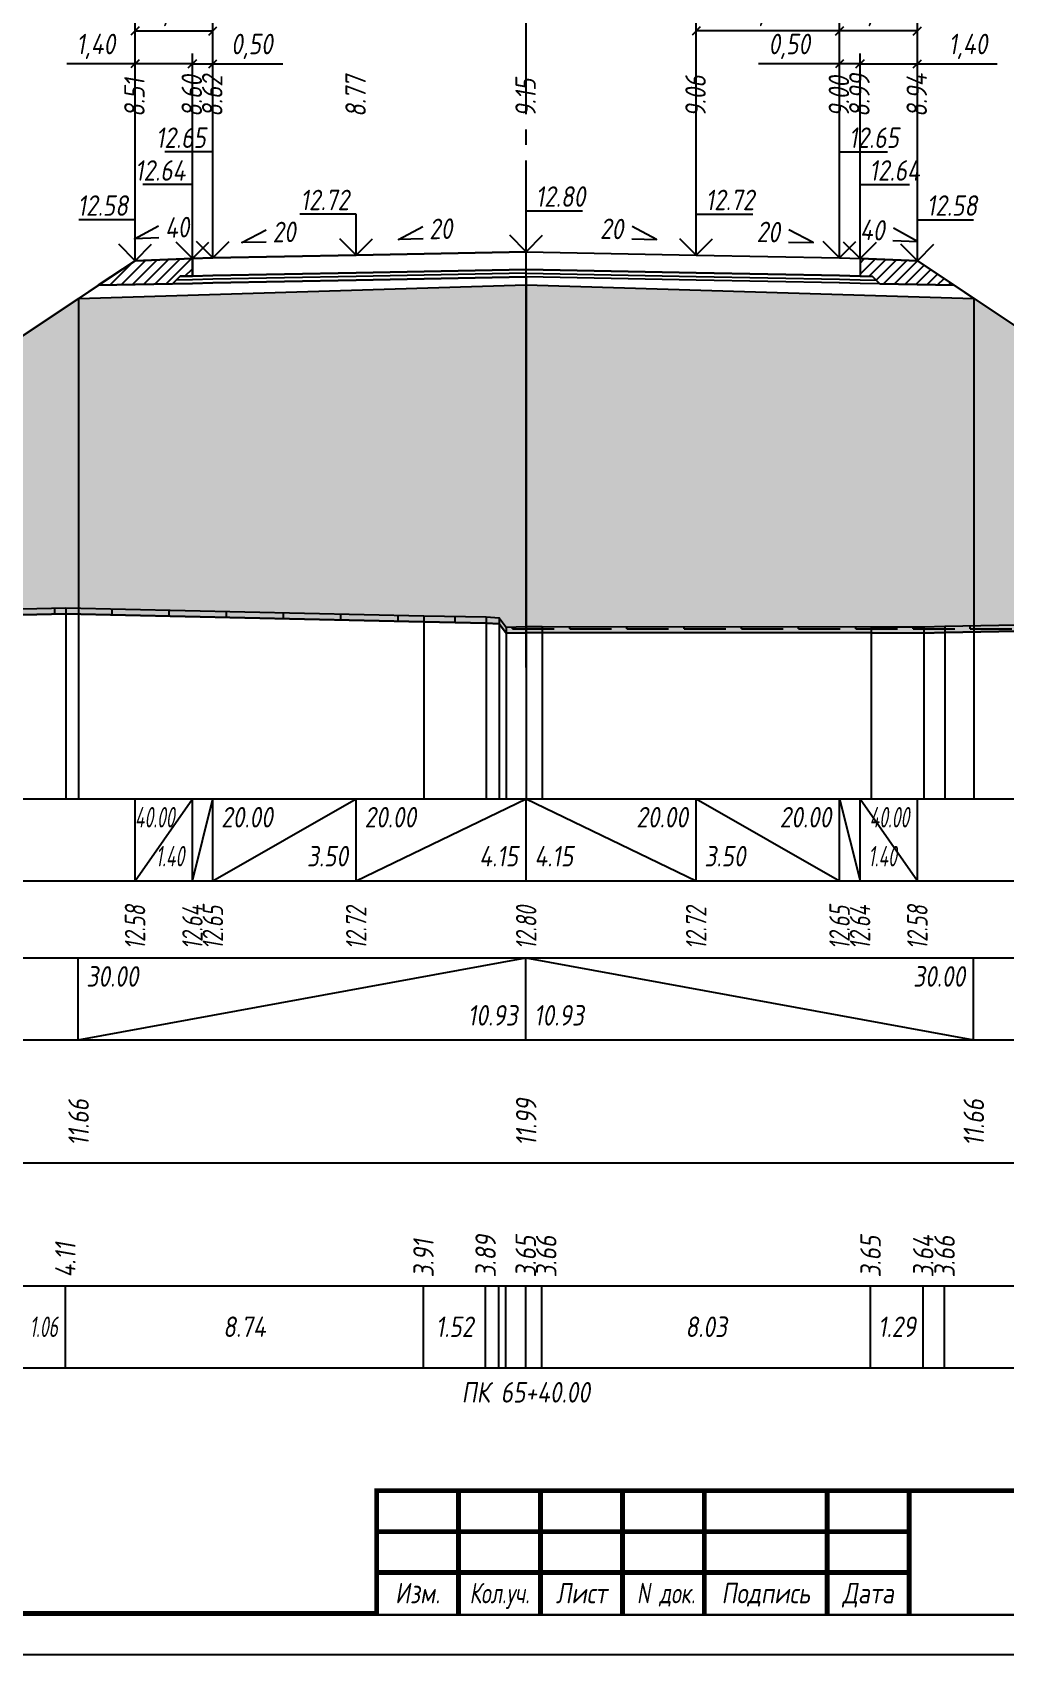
# Model space of a CAD drawing. Extents: x -717 to 1451, y -133302 to 233.
# Drawn here: x 157.9 to 276.6, y -102909.4 to -102711.5 of the extents above; entities that cross this region are included whole.
import ezdxf
from ezdxf.enums import TextEntityAlignment as Align

# ---------------------------------------------------------------- set-up
doc = ezdxf.new("R2010")
doc.units = 0
doc.linetypes.add('осевая2', pattern=[1.125, 0.75, -0.125, 0.125, -0.125])
for name, color, linetype in [('Зарамочное оформление', 7, 'Continuous'), ('Код_510', 7, 'Continuous'), ('Код_514', 1, 'Continuous'), ('Код_516', 1, 'Continuous'), ('Контур_0', 7, 'Continuous'), ('Контур_2521', 7, 'Continuous'), ('Контур_2564', 7, 'Continuous'), ('Контур_2660', 7, 'Continuous'), ('Контур_2665', 7, 'Continuous'), ('Контур_400', 7, 'Continuous'), ('Контур_508', 7, 'Continuous'), ('Контур_512', 7, 'Continuous'), ('Контур_513', 7, 'Continuous'), ('Контур_818', 7, 'Continuous'), ('Красный поперечник', 1, 'Continuous'), ('Объём_2501', 7, 'Continuous'), ('Объём_2564', 7, 'Continuous'), ('Объём_2660', 7, 'Continuous'), ('Объём_2661', 7, 'Continuous'), ('Объём_2665', 7, 'Continuous'), ('Объём_2666', 7, 'Continuous'), ('Ось', 1, 'осевая2'), ('Откосы', 7, 'Continuous'), ('Отметки покрытия', 7, 'Continuous'), ('Подписи поперечников', 7, 'Continuous'), ('Рабочие отметки', 7, 'Continuous'), ('Таблица', 7, 'Continuous'), ('Уклоны проезжей части', 7, 'Continuous'), ('Черный поперечник', 3, 'Continuous')]:
    doc.layers.add(name, color=color, linetype=linetype)
for name, color, linetype, true_color in [('Контур_2540', 2, 'Continuous', 0xffff00), ('Контур_2560', 2, 'Continuous', 0xffff00), ('Контур_2561', 7, 'Continuous', 0xff8040), ('Контур_2562', 3, 'Continuous', 0x00ff00), ('Контур_2563', 7, 'Continuous', 0xff8000), ('Контур_2570', 7, 'Continuous', 0x80ff00), ('Контур_2736', 4, 'Continuous', 0x00ffff), ('Контур_402', 7, 'Continuous', 0xff6464), ('Контур_703', 4, 'Continuous', 0x00ffff), ('Объём_2500', 7, 'Continuous', 0xc0c0c0), ('Объём_2520', 7, 'Continuous', 0x80ffff), ('Объём_2540', 2, 'Continuous', 0xffff00), ('Объём_2560', 2, 'Continuous', 0xffff00), ('Объём_2561', 7, 'Continuous', 0xff8040), ('Объём_2562', 3, 'Continuous', 0x00ff00), ('Объём_2563', 7, 'Continuous', 0xff8000), ('Объём_2570', 7, 'Continuous', 0x80ff00), ('Объём_2580', 3, 'Continuous', 0x00ff00), ('Объём_2600', 7, 'Continuous', 0x808000)]:
    doc.layers.add(name, color=color, linetype=linetype, true_color=true_color)
doc.styles.get("Standard").update_dxf_attribs({"font": 'txt', "height": 2.5})
doc.styles.add('М', font='romand.shx', dxfattribs={"width": 0.8, "oblique": 10, "height": 2.5})
doc.dimstyles.new('ISO-25', dxfattribs={"dimtxt": 2.5, "dimasz": 2.5, "dimexe": 1.25, "dimexo": 0.625, "dimtad": 1, "dimtxsty": 'Standard', "dimcen": 2.5, "dimadec": 0, "dimazin": 0, "dimtfac": 1, "dimtmove": 0, "dimatfit": 3, "dimfxl": 1, "dimarcsym": 0})
pattern_1 = [(0, (0, 0), (0, 6.985), [5.08, -1.905]), (90, (0, 0), (-6.985, 4e-16), [5.08, -1.905])]

# ---------------------------------------------------------------- blocks, each defined once
blk = doc.blocks.new('_Oblique')
at = {"color": 0, "linetype": 'ByBlock', "lineweight": -2}
blk.add_line((-0.5, -0.5), (0.5, 0.5), dxfattribs=at)
blk = doc.blocks.new('*D2074')
at = {"color": 0, "lineweight": -2, "transparency": 16777216}
for p, q in [((258.96, -102738.5), (258.96, -102714.06)), ((258.96, -102715.31), (265.96, -102715.31)), ((265.96, -102738.78), (265.96, -102714.06)), ((265.96, -102715.31), (275.68, -102715.31))]:
    blk.add_line(p, q, dxfattribs=at)
at = {"layer": 'Defpoints', "color": 0, "transparency": 16777216}
for p in [(265.96, -102715.31), (258.96, -102739.12), (265.96, -102739.4)]:
    blk.add_point(p, dxfattribs=at)
at = {"color": 0, "lineweight": -2, "transparency": 16777216, "rotation": 180}
blk.add_blockref('_Oblique', (258.96, -102715.31), dxfattribs=at)
at = {"color": 0, "lineweight": -2, "transparency": 16777216}
blk.add_blockref('_Oblique', (265.96, -102715.31), dxfattribs=at)
at = {"color": 0, "transparency": 16777216, "insert": (272.14, -102713.19), "char_height": 2.5, "width": 8.75, "attachment_point": 5, "style": 'М'}
blk.add_mtext('1,40', dxfattribs=at)
blk = doc.blocks.new('*D2075')
at = {"color": 0, "lineweight": -2, "transparency": 16777216}
for p, q in [((170.46, -102715.31), (162.13, -102715.31)), ((170.46, -102738.78), (170.46, -102714.06)), ((177.46, -102715.31), (170.46, -102715.31)), ((177.46, -102738.5), (177.46, -102714.06))]:
    blk.add_line(p, q, dxfattribs=at)
at = {"layer": 'Defpoints', "color": 0, "transparency": 16777216}
for p in [(177.46, -102715.31), (170.46, -102739.4), (177.46, -102739.12)]:
    blk.add_point(p, dxfattribs=at)
at = {"color": 0, "lineweight": -2, "transparency": 16777216, "rotation": 180}
blk.add_blockref('_Oblique', (170.46, -102715.31), dxfattribs=at)
at = {"color": 0, "lineweight": -2, "transparency": 16777216}
blk.add_blockref('_Oblique', (177.46, -102715.31), dxfattribs=at)
at = {"color": 0, "transparency": 16777216, "insert": (165.67, -102713.19), "char_height": 2.5, "width": 8.75, "attachment_point": 5, "style": 'М'}
blk.add_mtext('1,40', dxfattribs=at)
blk = doc.blocks.new('*D2076')
at = {"color": 0, "lineweight": -2, "transparency": 16777216}
for p, q in [((256.46, -102715.31), (246.57, -102715.31)), ((256.46, -102738.45), (256.46, -102714.06)), ((258.96, -102715.31), (256.46, -102715.31)), ((258.96, -102738.5), (258.96, -102714.06))]:
    blk.add_line(p, q, dxfattribs=at)
at = {"layer": 'Defpoints', "color": 0, "transparency": 16777216}
for p in [(258.96, -102715.31), (256.46, -102739.07), (258.96, -102739.12)]:
    blk.add_point(p, dxfattribs=at)
at = {"color": 0, "lineweight": -2, "transparency": 16777216, "rotation": 180}
blk.add_blockref('_Oblique', (256.46, -102715.31), dxfattribs=at)
at = {"color": 0, "lineweight": -2, "transparency": 16777216}
blk.add_blockref('_Oblique', (258.96, -102715.31), dxfattribs=at)
at = {"color": 0, "transparency": 16777216, "insert": (250.33, -102713.19), "char_height": 2.5, "width": 9.1667, "attachment_point": 5, "style": 'М'}
blk.add_mtext('0,50', dxfattribs=at)
blk = doc.blocks.new('*D2077')
at = {"color": 0, "lineweight": -2, "transparency": 16777216}
for p, q in [((177.46, -102738.5), (177.46, -102714.06)), ((177.46, -102715.31), (179.96, -102715.31)), ((179.96, -102738.45), (179.96, -102714.06)), ((179.96, -102715.31), (188.48, -102715.31))]:
    blk.add_line(p, q, dxfattribs=at)
at = {"layer": 'Defpoints', "color": 0, "transparency": 16777216}
for p in [(179.96, -102715.31), (177.46, -102739.12), (179.96, -102739.07)]:
    blk.add_point(p, dxfattribs=at)
at = {"color": 0, "lineweight": -2, "transparency": 16777216, "rotation": 180}
blk.add_blockref('_Oblique', (177.46, -102715.31), dxfattribs=at)
at = {"color": 0, "lineweight": -2, "transparency": 16777216}
blk.add_blockref('_Oblique', (179.96, -102715.31), dxfattribs=at)
at = {"color": 0, "transparency": 16777216, "insert": (184.72, -102713.19), "char_height": 2.5, "width": 9.1667, "attachment_point": 5, "style": 'М'}
blk.add_mtext('0,50', dxfattribs=at)
blk = doc.blocks.new('*D2078')
at = {"color": 0, "lineweight": -2, "transparency": 16777216}
for p, q in [((238.96, -102738.1), (238.96, -102710.06)), ((256.46, -102711.31), (238.96, -102711.31)), ((256.46, -102738.45), (256.46, -102710.06))]:
    blk.add_line(p, q, dxfattribs=at)
at = {"layer": 'Defpoints', "color": 0, "transparency": 16777216}
for p in [(238.96, -102711.31), (238.96, -102738.72), (256.46, -102739.07)]:
    blk.add_point(p, dxfattribs=at)
at = {"color": 0, "lineweight": -2, "transparency": 16777216, "rotation": 180}
blk.add_blockref('_Oblique', (238.96, -102711.31), dxfattribs=at)
at = {"color": 0, "lineweight": -2, "transparency": 16777216}
blk.add_blockref('_Oblique', (256.46, -102711.31), dxfattribs=at)
at = {"color": 0, "transparency": 16777216, "insert": (247.71, -102709.19), "char_height": 2.5, "width": 9.5833, "attachment_point": 5, "style": 'М'}
blk.add_mtext('3,50', dxfattribs=at)
blk = doc.blocks.new('*D2079')
at = {"color": 0, "lineweight": -2, "transparency": 16777216}
for p, q in [((256.46, -102738.45), (256.46, -102710.06)), ((265.96, -102711.31), (256.46, -102711.31)), ((265.96, -102738.78), (265.96, -102710.06))]:
    blk.add_line(p, q, dxfattribs=at)
at = {"layer": 'Defpoints', "color": 0, "transparency": 16777216}
for p in [(256.46, -102711.31), (256.46, -102739.07), (265.96, -102739.4)]:
    blk.add_point(p, dxfattribs=at)
at = {"color": 0, "lineweight": -2, "transparency": 16777216, "rotation": 180}
blk.add_blockref('_Oblique', (256.46, -102711.31), dxfattribs=at)
at = {"color": 0, "lineweight": -2, "transparency": 16777216}
blk.add_blockref('_Oblique', (265.96, -102711.31), dxfattribs=at)
at = {"color": 0, "transparency": 16777216, "insert": (261.21, -102709.19), "char_height": 2.5, "width": 8.75, "attachment_point": 5, "style": 'М'}
blk.add_mtext('1,90', dxfattribs=at)
blk = doc.blocks.new('*D2080')
at = {"color": 0, "lineweight": -2, "transparency": 16777216}
for p, q in [((170.46, -102738.78), (170.46, -102710.06)), ((170.46, -102711.31), (179.96, -102711.31)), ((179.96, -102738.45), (179.96, -102710.06))]:
    blk.add_line(p, q, dxfattribs=at)
at = {"layer": 'Defpoints', "color": 0, "transparency": 16777216}
for p in [(179.96, -102711.31), (170.46, -102739.4), (179.96, -102739.07)]:
    blk.add_point(p, dxfattribs=at)
at = {"color": 0, "lineweight": -2, "transparency": 16777216, "rotation": 180}
blk.add_blockref('_Oblique', (170.46, -102711.31), dxfattribs=at)
at = {"color": 0, "lineweight": -2, "transparency": 16777216}
blk.add_blockref('_Oblique', (179.96, -102711.31), dxfattribs=at)
at = {"color": 0, "transparency": 16777216, "insert": (175.21, -102709.19), "char_height": 2.5, "width": 8.75, "attachment_point": 5, "style": 'М'}
blk.add_mtext('1,90', dxfattribs=at)
blk = doc.blocks.new('*D2081')
at = {"color": 0, "lineweight": -2, "transparency": 16777216}
for p, q in [((170.46, -102738.78), (170.46, -102702.06)), ((265.96, -102738.78), (265.96, -102702.06)), ((170.46, -102703.31), (265.96, -102703.31))]:
    blk.add_line(p, q, dxfattribs=at)
at = {"layer": 'Defpoints', "color": 0, "transparency": 16777216}
for p in [(265.96, -102703.31), (170.46, -102739.4), (265.96, -102739.4)]:
    blk.add_point(p, dxfattribs=at)
at = {"color": 0, "lineweight": -2, "transparency": 16777216, "rotation": 180}
blk.add_blockref('_Oblique', (170.46, -102703.31), dxfattribs=at)
at = {"color": 0, "lineweight": -2, "transparency": 16777216}
blk.add_blockref('_Oblique', (265.96, -102703.31), dxfattribs=at)
at = {"color": 0, "transparency": 16777216, "insert": (218.21, -102701.19), "char_height": 2.5, "width": 10.4167, "attachment_point": 5, "style": 'М'}
blk.add_mtext('19,10', dxfattribs=at)
blk = doc.blocks.new('Штамп')
at = {"linetype": 'Continuous'}
blk.add_wipeout([(199.95, -411.25), (384.95, -411.25), (384.95, -426.25), (199.95, -426.25)], dxfattribs=at).dxf.layer = 'Зарамочное оформление'
at = {"layer": 'Зарамочное оформление', "linetype": 'Continuous', "lineweight": -3, "const_width": 0.6, "flags": 128}
for points in [[(199.95, -426.25), (199.95, -411.25), (384.95, -411.25)], [(209.95, -411.25), (209.95, -426.25)], [(219.95, -411.25), (219.95, -426.25)], [(229.95, -411.25), (229.95, -426.25)], [(239.95, -411.25), (239.95, -426.25)], [(254.95, -411.25), (254.95, -426.25)], [(264.95, -411.25), (264.95, -426.25)], [(374.95, -411.25), (374.95, -426.25)], [(199.95, -416.25), (264.95, -416.25)], [(374.95, -418.25), (384.95, -418.25)], [(199.95, -421.25), (264.95, -421.25)]]:
    blk.add_lwpolyline(points, dxfattribs=at)
at = {"linetype": 'Continuous', "insert": (319.95, -419.17), "char_height": 5, "width": 110, "attachment_point": 5, "style": 'М'}
blk.add_mtext('{\\Q10;\\W0.8;43/23-Р-ЗП2-1}', dxfattribs=at)
at = {"layer": 'Зарамочное оформление', "linetype": 'Continuous', "style": 'М', "oblique": 10}
for s, width, p in [('Лист', 0.8, (379.95, -414.66)), ('Изм.', 0.8, (204.95, -423.75)), ('Кол.уч.', 0.7, (214.95, -423.75)), ('Лист', 0.8, (224.95, -423.75)), ('N док.', 0.7, (235.28, -423.75)), ('Подпись', 0.8, (247.45, -423.75)), ('Дата', 0.8, (259.95, -423.75))]:
    blk.add_text(s, height=2.5, dxfattribs=dict(at, width=width)).set_placement(p, align=Align.MIDDLE_CENTER)
blk = doc.blocks.new('шифр')
blk.add_blockref('Штамп', (0, -102538))

msp = doc.modelspace()

# ---------------------------------------------------------------- hatches: boundary and pattern name
at = {"transparency": 33554681}
h = msp.add_hatch(dxfattribs=at)
h.set_pattern_fill('ANGLE', color=256)
h.set_pattern_definition(pattern_1)
h.paths.add_polyline_path([(218.21, -102784.744), (215.755, -102784.787), (214.901, -102783.654), (213.308, -102783.551), (205.724, -102783.426), (162.005, -102782.439), (156.714, -102782.553), (152.785, -102782.425), (150.707, -102782.894), (144.564, -102783.3), (105, -102783.729), (105, -102782.979), (144.564, -102782.55), (150.707, -102782.144), (152.785, -102781.675), (156.714, -102781.803), (162.005, -102781.689), (205.724, -102782.676), (213.308, -102782.801), (214.901, -102782.904), (215.755, -102784.037), (218.21, -102783.994)])
h = msp.add_hatch(dxfattribs=at)
h.set_pattern_fill('ANGLE', color=256)
h.set_pattern_definition(pattern_1)
h.paths.add_polyline_path([(218.21, -102784.744), (215.755, -102784.787), (214.901, -102783.654), (213.308, -102783.551), (205.724, -102783.426), (162.005, -102782.439), (156.714, -102782.553), (152.785, -102782.425), (150.707, -102782.894), (144.564, -102783.3), (105, -102783.729), (105, -102782.979), (144.564, -102782.55), (150.707, -102782.144), (152.785, -102781.675), (156.714, -102781.803), (162.005, -102781.689), (205.724, -102782.676), (213.308, -102782.801), (214.901, -102782.904), (215.755, -102784.037), (218.21, -102783.994)])
h = msp.add_hatch(dxfattribs=at)
h.set_pattern_fill('ANGLE', color=256)
h.set_pattern_definition(pattern_1)
h.paths.add_polyline_path([(332.437, -102784.407), (323.942, -102783.951), (289.048, -102784.33), (269.33, -102784.697), (266.732, -102784.771), (260.299, -102784.752), (220.164, -102784.71), (218.21, -102784.744), (218.21, -102783.994), (220.164, -102783.96), (260.299, -102784.002), (266.732, -102784.021), (269.33, -102783.947), (289.048, -102783.58), (323.942, -102783.201), (332.437, -102783.657)])
h = msp.add_hatch(dxfattribs=at)
h.set_pattern_fill('ANGLE', color=256)
h.set_pattern_definition(pattern_1)
h.paths.add_polyline_path([(332.437, -102784.407), (323.942, -102783.951), (289.048, -102784.33), (269.33, -102784.697), (266.732, -102784.771), (260.299, -102784.752), (220.164, -102784.71), (218.21, -102784.744), (218.21, -102783.994), (220.164, -102783.96), (260.299, -102784.002), (266.732, -102784.021), (269.33, -102783.947), (289.048, -102783.58), (323.942, -102783.201), (332.437, -102783.657)])
at = {"layer": 'Объём_2563'}
h = msp.add_hatch(dxfattribs=at)
h.set_pattern_fill('ANSI31', color=256, scale=0.3)
h.paths.add_polyline_path([(175.96, -102741.239), (177.46, -102741.209), (177.46, -102739.059), (170.46, -102739.339), (165.96, -102742.339), (175.041, -102742.157)])
h = msp.add_hatch(dxfattribs=at)
h.set_pattern_fill('ANSI31', color=256, scale=0.3)
h.paths.add_polyline_path([(260.46, -102741.239), (261.378, -102742.157), (270.46, -102742.339), (265.96, -102739.339), (258.96, -102739.059), (258.96, -102741.209)])
at = {"layer": 'Объём_2600'}
h = msp.add_hatch(dxfattribs=at)
h.set_pattern_fill('HONEY', color=5, scale=0.3)
h.paths.add_polyline_path([(105, -102782.979), (163.568, -102743.933), (218.21, -102742.294), (218.21, -102784.744), (215.755, -102784.787), (214.901, -102783.654), (213.308, -102783.551), (205.724, -102783.426), (162.005, -102782.439), (156.714, -102782.553), (152.785, -102782.425), (150.707, -102782.894), (144.564, -102783.3), (105, -102783.729)])
h = msp.add_hatch(dxfattribs=at)
h.set_pattern_fill('HONEY', color=5, scale=0.3)
h.paths.add_polyline_path([(332.437, -102784.407), (323.942, -102783.951), (289.048, -102784.33), (269.33, -102784.697), (266.732, -102784.771), (260.299, -102784.752), (220.164, -102784.71), (218.21, -102784.744), (218.21, -102742.294), (272.851, -102743.933), (332.437, -102783.657)])

# ---------------------------------------------------------------- linework, layer by layer
at = {"flags": 128}
msp.add_lwpolyline([(-30.054, -102909.421), (389.946, -102909.421), (389.946, -102612.421), (-30.054, -102612.421)], close=True, dxfattribs=at)
at = {"const_width": 0.6, "flags": 128}
msp.add_lwpolyline([(-10.054, -102904.421), (384.946, -102904.421), (384.946, -102617.421), (-10.054, -102617.421)], close=True, dxfattribs=at)
at = {"layer": 'Код_510'}
for p, q in [((161.951, -102874.421), (161.951, -102864.421)), ((205.67, -102874.421), (205.67, -102864.421)), ((213.254, -102874.421), (213.254, -102864.421)), ((214.847, -102874.421), (214.847, -102864.421)), ((215.701, -102874.421), (215.701, -102864.421)), ((218.155, -102874.421), (218.155, -102864.421)), ((220.11, -102874.421), (220.11, -102864.421)), ((260.244, -102874.421), (260.244, -102864.421)), ((266.678, -102874.421), (266.678, -102864.421)), ((269.276, -102874.421), (269.276, -102864.421))]:
    msp.add_line(p, q, dxfattribs=at)
at = {"layer": 'Код_514'}
for p, q in [((170.46, -102815), (170.46, -102805)), ((170.46, -102815), (177.46, -102805)), ((177.46, -102815), (177.46, -102805)), ((177.46, -102815), (179.96, -102805)), ((179.96, -102815), (179.96, -102805)), ((179.96, -102815), (197.46, -102805)), ((197.46, -102815), (197.46, -102805)), ((197.46, -102815), (218.21, -102805)), ((218.21, -102815), (218.21, -102805)), ((218.21, -102805), (238.96, -102815)), ((238.96, -102815), (238.96, -102805)), ((238.96, -102805), (256.46, -102815)), ((256.46, -102815), (256.46, -102805)), ((256.46, -102805), (258.96, -102815)), ((258.96, -102815), (258.96, -102805)), ((258.96, -102805), (265.96, -102815)), ((265.96, -102815), (265.96, -102805))]:
    msp.add_line(p, q, dxfattribs=at)
at = {"layer": 'Код_516'}
for p, q in [((163.514, -102834.421), (163.514, -102824.421)), ((163.514, -102834.421), (218.155, -102824.421)), ((218.155, -102834.421), (218.155, -102824.421)), ((218.155, -102824.421), (272.797, -102834.421)), ((272.797, -102834.421), (272.797, -102824.421))]:
    msp.add_line(p, q, dxfattribs=at)
at = {"layer": 'Контур_0', "flags": 128}
for points in [[(170.46, -102739.339), (105, -102782.979), (105, -102782.979), (105, -102782.979), (105, -102782.979), (105, -102782.979), (105, -102782.979), (105, -102782.979), (105, -102782.979), (105, -102782.979), (105, -102782.979), (105, -102782.979), (105, -102782.979), (105, -102782.979), (105, -102782.979), (105, -102782.979)], [(170.46, -102739.339), (105, -102782.979)], [(170.46, -102739.339), (170.46, -102739.339)], [(218.21, -102738.244), (197.46, -102738.659), (179.96, -102739.009), (179.96, -102739.009), (179.96, -102739.009), (179.96, -102739.009), (179.96, -102739.009), (177.46, -102739.059), (177.46, -102741.209), (179.96, -102741.159), (179.96, -102741.159), (179.96, -102741.159), (179.96, -102741.159), (179.96, -102741.159), (179.96, -102741.159), (197.46, -102740.809), (218.21, -102740.394), (218.21, -102738.244)], [(218.21, -102738.244), (238.96, -102738.659), (256.46, -102739.009), (256.46, -102739.009), (256.46, -102739.009), (256.46, -102739.009), (256.46, -102739.009), (256.46, -102739.009), (258.96, -102739.059), (258.96, -102741.209), (256.46, -102741.159), (256.46, -102741.159), (256.46, -102741.159), (256.46, -102741.159), (256.46, -102741.159), (256.46, -102741.159), (238.96, -102740.809), (218.21, -102740.394), (218.21, -102738.244)], [(265.96, -102739.339), (265.96, -102739.339)], [(265.96, -102739.339), (332.437, -102783.657), (332.437, -102783.657), (332.437, -102783.657), (332.437, -102783.657), (332.437, -102783.657), (332.437, -102783.657), (332.437, -102783.657), (332.437, -102783.657), (332.437, -102783.657), (332.437, -102783.657), (332.437, -102783.657), (332.437, -102783.657), (332.437, -102783.657), (332.437, -102783.657), (332.437, -102783.657)], [(265.96, -102739.339), (332.437, -102783.657)], [(165.96, -102742.339), (175.041, -102742.157), (175.96, -102741.239), (177.46, -102741.209)], [(218.21, -102740.394), (197.46, -102740.809), (179.96, -102741.159), (179.96, -102741.159), (179.96, -102741.159), (179.96, -102741.159), (179.96, -102741.159), (179.96, -102741.159), (177.46, -102741.209), (175.96, -102741.239), (175.041, -102742.157), (177.46, -102742.109), (179.96, -102742.059), (179.96, -102742.059), (179.96, -102742.059), (179.96, -102742.059), (179.96, -102742.059), (179.96, -102742.059), (197.46, -102741.709), (218.21, -102741.294), (218.21, -102740.394)], [(218.21, -102740.394), (238.96, -102740.809), (256.46, -102741.159), (256.46, -102741.159), (256.46, -102741.159), (256.46, -102741.159), (256.46, -102741.159), (256.46, -102741.159), (258.96, -102741.209), (260.46, -102741.239), (261.378, -102742.157), (258.96, -102742.109), (256.46, -102742.059), (256.46, -102742.059), (256.46, -102742.059), (256.46, -102742.059), (256.46, -102742.059), (256.46, -102742.059), (238.96, -102741.709), (218.21, -102741.294), (218.21, -102740.394)], [(258.96, -102741.209), (260.46, -102741.239), (261.378, -102742.157), (270.46, -102742.339)]]:
    msp.add_lwpolyline(points, dxfattribs=at)
at = {"layer": 'Контур_2521', "color": 250, "flags": 128}
for points in [[(218.21, -102740.844), (197.46, -102741.259), (179.96, -102741.609), (179.96, -102741.609), (179.96, -102741.609), (179.96, -102741.609), (179.96, -102741.609), (179.96, -102741.609), (177.46, -102741.659), (175.501, -102741.698)], [(218.21, -102740.844), (238.96, -102741.259), (256.46, -102741.609), (256.46, -102741.609), (256.46, -102741.609), (256.46, -102741.609), (256.46, -102741.609), (256.46, -102741.609), (258.96, -102741.659), (260.919, -102741.698)]]:
    msp.add_lwpolyline(points, dxfattribs=at)
at = {"layer": 'Контур_2540', "flags": 128}
for points in [[(197.46, -102741.709), (179.96, -102742.059), (177.46, -102742.109), (175.041, -102742.157), (165.96, -102742.339), (163.568, -102743.933), (218.21, -102742.294), (218.21, -102741.294), (197.46, -102741.709)], [(218.21, -102742.294), (272.851, -102743.933), (270.46, -102742.339), (261.378, -102742.157), (258.96, -102742.109), (256.46, -102742.059), (238.96, -102741.709), (218.21, -102741.294), (218.21, -102742.294)]]:
    msp.add_lwpolyline(points, dxfattribs=at)
at = {"layer": 'Контур_2560', "flags": 128}
for points in [[(170.46, -102739.339), (170.46, -102739.339), (170.46, -102739.339), (177.46, -102739.059)], [(258.96, -102739.059), (265.96, -102739.339), (265.96, -102739.339), (265.96, -102739.339)]]:
    msp.add_lwpolyline(points, dxfattribs=at)
at = {"layer": 'Контур_2561', "flags": 128}
for points in [[(177.46, -102739.059), (177.46, -102739.059), (170.46, -102739.339), (170.46, -102739.339), (177.46, -102739.059)], [(258.96, -102739.059), (258.96, -102739.059), (265.96, -102739.339), (265.96, -102739.339), (258.96, -102739.059)]]:
    msp.add_lwpolyline(points, dxfattribs=at)
at = {"layer": 'Контур_2562', "flags": 128}
for points in [[(170.46, -102739.339), (170.46, -102739.339), (170.46, -102739.339), (170.46, -102739.339), (170.46, -102739.339)], [(265.96, -102739.339), (265.96, -102739.339), (265.96, -102739.339), (265.96, -102739.339), (265.96, -102739.339)]]:
    msp.add_lwpolyline(points, dxfattribs=at)
at = {"layer": 'Контур_2563', "flags": 128}
for points in [[(175.96, -102741.239), (177.46, -102741.209), (177.46, -102739.059), (170.46, -102739.339), (165.96, -102742.339), (175.041, -102742.157), (175.96, -102741.239)], [(260.46, -102741.239), (261.378, -102742.157), (270.46, -102742.339), (265.96, -102739.339), (258.96, -102739.059), (258.96, -102741.209), (260.46, -102741.239)]]:
    msp.add_lwpolyline(points, dxfattribs=at)
at = {"layer": 'Контур_2564', "flags": 128}
for points in [[(170.46, -102739.339), (177.46, -102739.059)], [(258.96, -102739.059), (265.96, -102739.339)]]:
    msp.add_lwpolyline(points, dxfattribs=at)
at = {"layer": 'Контур_2570', "flags": 128}
msp.add_lwpolyline([(80, -102783.999), (144.564, -102783.3), (150.707, -102782.894), (152.785, -102782.425), (156.714, -102782.553), (162.005, -102782.439), (205.724, -102783.426), (213.308, -102783.551), (214.901, -102783.654), (215.755, -102784.787), (218.21, -102784.744), (220.164, -102784.71), (260.299, -102784.752), (266.732, -102784.771), (269.33, -102784.697), (289.048, -102784.33), (323.942, -102783.951), (357.437, -102785.75)], dxfattribs=at)
at = {"layer": 'Контур_2660', "flags": 128}
for points in [[(163.568, -102743.933), (218.21, -102742.294)], [(218.21, -102742.294), (272.851, -102743.933)]]:
    msp.add_lwpolyline(points, dxfattribs=at)
at = {"layer": 'Контур_2665', "flags": 128}
for points in [[(170.46, -102739.339), (170.46, -102739.339)], [(265.96, -102739.339), (265.96, -102739.339)]]:
    msp.add_lwpolyline(points, dxfattribs=at)
at = {"layer": 'Контур_2736', "flags": 128}
for points in [[(170.46, -102739.339), (105, -102782.979)], [(265.96, -102739.339), (332.437, -102783.657)]]:
    msp.add_lwpolyline(points, dxfattribs=at)
at = {"layer": 'Контур_400', "flags": 128}
for points in [[(177.46, -102739.059), (179.96, -102739.009), (179.96, -102739.009), (179.96, -102739.009), (179.96, -102739.009), (179.96, -102739.009), (179.96, -102739.009), (197.46, -102738.659), (218.21, -102738.244)], [(218.21, -102738.244), (238.96, -102738.659), (256.46, -102739.009), (256.46, -102739.009), (256.46, -102739.009), (256.46, -102739.009), (256.46, -102739.009), (256.46, -102739.009), (258.96, -102739.059)]]:
    msp.add_lwpolyline(points, dxfattribs=at)
at = {"layer": 'Контур_402', "flags": 128}
msp.add_lwpolyline([(163.568, -102743.933), (218.21, -102742.294), (272.851, -102743.933)], dxfattribs=at)
at = {"layer": 'Контур_508', "flags": 128}
msp.add_lwpolyline([(105, -102782.979), (163.568, -102743.933), (218.21, -102742.294), (272.851, -102743.933), (332.437, -102783.657)], dxfattribs=at)
at = {"layer": 'Контур_512', "flags": 128}
msp.add_lwpolyline([(105, -102782.979), (163.568, -102743.933), (218.21, -102742.294), (272.851, -102743.933), (332.437, -102783.657)], dxfattribs=at)
at = {"layer": 'Контур_513', "flags": 128}
msp.add_lwpolyline([(105, -102782.979), (163.568, -102743.933), (218.21, -102742.294), (272.851, -102743.933), (332.437, -102783.657)], dxfattribs=at)
at = {"layer": 'Контур_703', "flags": 128}
for points in [[(170.46, -102739.339), (105, -102782.979)], [(265.96, -102739.339), (332.437, -102783.657)]]:
    msp.add_lwpolyline(points, dxfattribs=at)
at = {"layer": 'Контур_818', "flags": 128}
msp.add_lwpolyline([(105, -102783.729), (144.564, -102783.3), (150.707, -102782.894), (152.785, -102782.425), (156.714, -102782.553), (162.005, -102782.439), (205.724, -102783.426), (213.308, -102783.551), (214.901, -102783.654), (215.755, -102784.787), (218.21, -102784.744), (220.164, -102784.71), (260.299, -102784.752), (266.732, -102784.771), (269.33, -102784.697), (289.048, -102784.33), (323.942, -102783.951), (332.437, -102784.407)], dxfattribs=at)
at = {"layer": 'Красный поперечник'}
for p, q in [((105, -102782.979), (170.46, -102739.339)), ((170.46, -102739.339), (177.46, -102739.059)), ((177.46, -102739.059), (179.96, -102739.009)), ((179.96, -102739.009), (197.46, -102738.659)), ((197.46, -102738.659), (218.21, -102738.244)), ((218.21, -102738.244), (238.96, -102738.659)), ((238.96, -102738.659), (256.46, -102739.009)), ((256.46, -102739.009), (258.96, -102739.059)), ((258.96, -102739.059), (265.96, -102739.339)), ((265.96, -102739.339), (332.437, -102783.657)), ((218.21, -102742.294), (218.21, -102805)), ((163.568, -102743.933), (163.568, -102805)), ((272.851, -102743.933), (272.851, -102805))]:
    msp.add_line(p, q, dxfattribs=at)
at = {"layer": 'Объём_2500', "flags": 128}
for points in [[(218.21, -102738.244), (197.46, -102738.659), (179.96, -102739.009), (179.96, -102739.009), (179.96, -102739.009), (179.96, -102739.009), (179.96, -102739.009), (177.46, -102739.059), (177.46, -102741.209), (179.96, -102741.159), (179.96, -102741.159), (179.96, -102741.159), (179.96, -102741.159), (179.96, -102741.159), (179.96, -102741.159), (197.46, -102740.809), (218.21, -102740.394), (218.21, -102738.244)], [(218.21, -102738.244), (238.96, -102738.659), (256.46, -102739.009), (256.46, -102739.009), (256.46, -102739.009), (256.46, -102739.009), (256.46, -102739.009), (256.46, -102739.009), (258.96, -102739.059), (258.96, -102741.209), (256.46, -102741.159), (256.46, -102741.159), (256.46, -102741.159), (256.46, -102741.159), (256.46, -102741.159), (256.46, -102741.159), (238.96, -102740.809), (218.21, -102740.394), (218.21, -102738.244)]]:
    msp.add_lwpolyline(points, dxfattribs=at)
at = {"layer": 'Объём_2501', "flags": 128}
for points in [[(177.46, -102739.059), (179.96, -102739.009), (179.96, -102739.009), (179.96, -102739.009), (179.96, -102739.009), (179.96, -102739.009), (179.96, -102739.009), (197.46, -102738.659), (218.21, -102738.244)], [(218.21, -102738.244), (238.96, -102738.659), (256.46, -102739.009), (256.46, -102739.009), (256.46, -102739.009), (256.46, -102739.009), (256.46, -102739.009), (256.46, -102739.009), (258.96, -102739.059)]]:
    msp.add_lwpolyline(points, dxfattribs=at)
at = {"layer": 'Объём_2520', "color": 250, "flags": 128}
for points in [[(218.21, -102740.394), (197.46, -102740.809), (179.96, -102741.159), (179.96, -102741.159), (179.96, -102741.159), (179.96, -102741.159), (179.96, -102741.159), (179.96, -102741.159), (177.46, -102741.209), (175.96, -102741.239), (175.041, -102742.157), (177.46, -102742.109), (179.96, -102742.059), (179.96, -102742.059), (179.96, -102742.059), (179.96, -102742.059), (179.96, -102742.059), (179.96, -102742.059), (197.46, -102741.709), (218.21, -102741.294), (218.21, -102740.394)], [(218.21, -102740.394), (238.96, -102740.809), (256.46, -102741.159), (256.46, -102741.159), (256.46, -102741.159), (256.46, -102741.159), (256.46, -102741.159), (256.46, -102741.159), (258.96, -102741.209), (260.46, -102741.239), (261.378, -102742.157), (258.96, -102742.109), (256.46, -102742.059), (256.46, -102742.059), (256.46, -102742.059), (256.46, -102742.059), (256.46, -102742.059), (256.46, -102742.059), (238.96, -102741.709), (218.21, -102741.294), (218.21, -102740.394)]]:
    msp.add_lwpolyline(points, dxfattribs=at)
at = {"layer": 'Объём_2540', "flags": 128}
for points in [[(197.46, -102741.709), (179.96, -102742.059), (177.46, -102742.109), (175.041, -102742.157), (165.96, -102742.339), (163.568, -102743.933), (218.21, -102742.294), (218.21, -102741.294), (197.46, -102741.709)], [(218.21, -102742.294), (272.851, -102743.933), (270.46, -102742.339), (261.378, -102742.157), (258.96, -102742.109), (256.46, -102742.059), (238.96, -102741.709), (218.21, -102741.294), (218.21, -102742.294)]]:
    msp.add_lwpolyline(points, dxfattribs=at)
at = {"layer": 'Объём_2560', "flags": 128}
for points in [[(170.46, -102739.339), (170.46, -102739.339), (170.46, -102739.339), (177.46, -102739.059)], [(258.96, -102739.059), (265.96, -102739.339), (265.96, -102739.339), (265.96, -102739.339)]]:
    msp.add_lwpolyline(points, dxfattribs=at)
at = {"layer": 'Объём_2561', "flags": 128}
for points in [[(177.46, -102739.059), (177.46, -102739.059), (170.46, -102739.339), (170.46, -102739.339), (177.46, -102739.059)], [(258.96, -102739.059), (258.96, -102739.059), (265.96, -102739.339), (265.96, -102739.339), (258.96, -102739.059)]]:
    msp.add_lwpolyline(points, dxfattribs=at)
at = {"layer": 'Объём_2562', "flags": 128}
for points in [[(170.46, -102739.339), (170.46, -102739.339), (170.46, -102739.339), (170.46, -102739.339), (170.46, -102739.339)], [(265.96, -102739.339), (265.96, -102739.339), (265.96, -102739.339), (265.96, -102739.339), (265.96, -102739.339)]]:
    msp.add_lwpolyline(points, dxfattribs=at)
at = {"layer": 'Объём_2563', "color": 250, "flags": 128}
for points in [[(175.96, -102741.239), (177.46, -102741.209), (177.46, -102739.059), (170.46, -102739.339), (165.96, -102742.339), (175.041, -102742.157), (175.96, -102741.239)], [(260.46, -102741.239), (261.378, -102742.157), (270.46, -102742.339), (265.96, -102739.339), (258.96, -102739.059), (258.96, -102741.209), (260.46, -102741.239)]]:
    msp.add_lwpolyline(points, dxfattribs=at)
at = {"layer": 'Объём_2564', "flags": 128}
for points in [[(170.46, -102739.339), (177.46, -102739.059)], [(258.96, -102739.059), (265.96, -102739.339)]]:
    msp.add_lwpolyline(points, dxfattribs=at)
at = {"layer": 'Объём_2570', "flags": 128}
for points in [[(218.21, -102784.744), (215.755, -102784.787), (214.901, -102783.654), (213.308, -102783.551), (205.724, -102783.426), (162.005, -102782.439), (156.714, -102782.553), (152.785, -102782.425), (150.707, -102782.894), (144.564, -102783.3), (105, -102783.729), (105, -102782.979), (144.564, -102782.55), (150.707, -102782.144), (152.785, -102781.675), (156.714, -102781.803), (162.005, -102781.689), (205.724, -102782.676), (213.308, -102782.801), (214.901, -102782.904), (215.755, -102784.037), (218.21, -102783.994), (218.21, -102784.744), (218.21, -102784.744)], [(332.437, -102784.407), (323.942, -102783.951), (289.048, -102784.33), (269.33, -102784.697), (266.732, -102784.771), (260.299, -102784.752), (220.164, -102784.71), (218.21, -102784.744), (218.21, -102783.994), (220.164, -102783.96), (260.299, -102784.002), (266.732, -102784.021), (269.33, -102783.947), (289.048, -102783.58), (323.942, -102783.201), (332.437, -102783.657), (332.437, -102784.407), (332.437, -102784.407)]]:
    msp.add_lwpolyline(points, dxfattribs=at)
at = {"layer": 'Объём_2580', "flags": 128}
for points in [[(170.46, -102739.339), (170.46, -102739.339)], [(265.96, -102739.339), (265.96, -102739.339)]]:
    msp.add_lwpolyline(points, dxfattribs=at)
at = {"layer": 'Объём_2600', "color": 5, "flags": 128}
for points in [[(105, -102782.979), (163.568, -102743.933), (218.21, -102742.294), (218.21, -102784.744), (215.755, -102784.787), (214.901, -102783.654), (213.308, -102783.551), (205.724, -102783.426), (162.005, -102782.439), (156.714, -102782.553), (152.785, -102782.425), (150.707, -102782.894), (144.564, -102783.3), (105, -102783.729), (105, -102782.979), (105, -102782.979)], [(332.437, -102784.407), (323.942, -102783.951), (289.048, -102784.33), (269.33, -102784.697), (266.732, -102784.771), (260.299, -102784.752), (220.164, -102784.71), (218.21, -102784.744), (218.21, -102742.294), (272.851, -102743.933), (332.437, -102783.657), (332.437, -102784.407), (332.437, -102784.407)]]:
    msp.add_lwpolyline(points, dxfattribs=at)
at = {"layer": 'Объём_2660', "flags": 128}
for points in [[(163.568, -102743.933), (218.21, -102742.294)], [(218.21, -102742.294), (272.851, -102743.933)]]:
    msp.add_lwpolyline(points, dxfattribs=at)
at = {"layer": 'Объём_2661', "flags": 128}
for points in [[(170.46, -102739.339), (105, -102782.979)], [(265.96, -102739.339), (332.437, -102783.657)]]:
    msp.add_lwpolyline(points, dxfattribs=at)
at = {"layer": 'Объём_2665', "flags": 128}
for points in [[(170.46, -102739.339), (170.46, -102739.339)], [(265.96, -102739.339), (265.96, -102739.339)]]:
    msp.add_lwpolyline(points, dxfattribs=at)
at = {"layer": 'Объём_2666', "flags": 128}
for points in [[(170.46, -102739.339), (105, -102782.979)], [(265.96, -102739.339), (332.437, -102783.657)]]:
    msp.add_lwpolyline(points, dxfattribs=at)
at = {"layer": 'Ось', "ltscale": 15}
msp.add_line((218.21, -102788.971), (218.21, -102697.215), dxfattribs=at)
at = {"layer": 'Откосы', "color": 1, "flags": 128}
for points in [[(173.372, -102736.567), (170.375, -102736.687), (173.312, -102735.068)], [(186.484, -102737.067), (183.485, -102737.127), (186.454, -102735.567)], [(205.609, -102736.685), (202.61, -102736.745), (205.579, -102735.185)], [(231.098, -102736.685), (234.097, -102736.745), (231.128, -102735.185)], [(250.223, -102737.067), (253.222, -102737.127), (250.253, -102735.567)], [(262.983, -102736.874), (265.98, -102736.994), (263.043, -102735.376)]]:
    msp.add_lwpolyline(points, dxfattribs=at)
at = {"layer": 'Отметки покрытия', "color": 1}
for p, q in [((179.96, -102726.059), (174.11, -102726.059)), ((179.96, -102739.009), (179.96, -102726.059)), ((256.46, -102739.009), (256.46, -102726.059)), ((256.46, -102726.059), (262.31, -102726.059)), ((177.46, -102730.059), (171.41, -102730.059)), ((177.46, -102739.059), (177.46, -102730.059)), ((258.96, -102739.059), (258.96, -102730.059)), ((258.96, -102730.059), (265.01, -102730.059)), ((197.46, -102733.659), (190.56, -102733.659)), ((197.46, -102738.659), (197.46, -102733.659)), ((218.21, -102738.244), (218.21, -102733.244)), ((218.21, -102733.244), (225.06, -102733.244)), ((238.96, -102738.659), (238.96, -102733.659)), ((238.96, -102733.659), (245.86, -102733.659)), ((170.46, -102734.339), (163.61, -102734.339)), ((170.46, -102739.339), (170.46, -102734.339)), ((265.96, -102739.339), (265.96, -102734.339)), ((265.96, -102734.339), (272.81, -102734.339)), ((170.46, -102739.339), (168.46, -102737.339)), ((170.46, -102739.339), (172.46, -102737.339)), ((177.46, -102739.059), (175.46, -102737.059)), ((177.46, -102739.059), (179.46, -102737.059)), ((179.96, -102739.009), (177.96, -102737.009)), ((179.96, -102739.009), (181.96, -102737.009)), ((197.46, -102738.659), (195.46, -102736.659)), ((197.46, -102738.659), (199.46, -102736.659)), ((218.21, -102738.244), (216.21, -102736.244)), ((218.21, -102738.244), (220.21, -102736.244)), ((238.96, -102738.659), (236.96, -102736.659)), ((238.96, -102738.659), (240.96, -102736.659)), ((256.46, -102739.009), (254.46, -102737.009)), ((256.46, -102739.009), (258.46, -102737.009)), ((258.96, -102739.059), (256.96, -102737.059)), ((258.96, -102739.059), (260.96, -102737.059)), ((265.96, -102739.339), (263.96, -102737.339)), ((265.96, -102739.339), (267.96, -102737.339))]:
    msp.add_line(p, q, dxfattribs=at)
at = {"layer": 'Таблица'}
for p, q in [((80, -102805), (357.437, -102805)), ((80, -102815), (357.437, -102815)), ((80, -102824.421), (357.437, -102824.421)), ((79.946, -102834.421), (357.383, -102834.421)), ((79.946, -102849.421), (357.383, -102849.421)), ((79.946, -102864.421), (357.383, -102864.421)), ((79.946, -102874.421), (357.383, -102874.421))]:
    msp.add_line(p, q, dxfattribs=at)
at = {"layer": 'Черный поперечник', "color": 7}
for p, q in [((162.005, -102781.689), (162.005, -102805)), ((205.724, -102782.676), (205.724, -102805)), ((213.308, -102782.801), (213.308, -102805)), ((214.901, -102782.904), (214.901, -102805)), ((215.755, -102784.037), (215.755, -102805)), ((218.21, -102783.994), (218.21, -102805)), ((220.164, -102783.96), (220.164, -102805)), ((260.299, -102784.002), (260.299, -102805)), ((266.732, -102784.021), (266.732, -102805)), ((269.33, -102783.947), (269.33, -102805))]:
    msp.add_line(p, q, dxfattribs=at)
at = {"layer": 'Черный поперечник', "flags": 128}
msp.add_lwpolyline([(80, -102783.249), (144.564, -102782.55), (150.707, -102782.144), (152.785, -102781.675), (156.714, -102781.803), (162.005, -102781.689), (205.724, -102782.676), (213.308, -102782.801), (214.901, -102782.904), (215.755, -102784.037), (218.21, -102783.994), (220.164, -102783.96), (260.299, -102784.002), (266.732, -102784.021), (269.33, -102783.947), (289.048, -102783.58), (323.942, -102783.201), (357.437, -102785)], dxfattribs=at)

# ---------------------------------------------------------------- texts
at = {"layer": 'Код_510', "style": 'М', "oblique": 10, "width": 0.8}
for s, p in [('3.89', (213.254, -102863.421)), ('3.65', (218.155, -102863.421)), ('3.66', (220.655, -102863.421)), ('3.65', (260.244, -102863.421)), ('3.64', (266.678, -102863.421)), ('3.66', (269.276, -102863.421)), ('4.11', (161.951, -102863.421)), ('3.91', (205.67, -102863.421))]:
    msp.add_text(s, height=2.5, rotation=90, dxfattribs=at).set_placement(p, align=Align.MIDDLE_LEFT)
at = {"layer": 'Код_510', "style": 'М', "oblique": 10}
for s, width, p in [('1.06', 0.6, (159.305, -102869.421)), ('8.74', 0.8, (183.81, -102869.421)), ('1.52', 0.8, (209.462, -102869.421)), ('8.03', 0.8, (240.177, -102869.421)), ('1.29', 0.8, (263.461, -102869.421))]:
    msp.add_text(s, height=2.5, dxfattribs=dict(at, width=width)).set_placement(p, align=Align.MIDDLE_CENTER)
at = {"layer": 'Код_514', "style": 'М', "oblique": 10}
for s, width, p in [('40.00', 0.6, (170.425, -102806)), ('20.00', 0.8, (180.96, -102806)), ('20.00', 0.8, (198.46, -102806))]:
    msp.add_text(s, height=2.5, dxfattribs=dict(at, width=width)).set_placement(p, align=Align.TOP_LEFT)
for s, width, p in [('20.00', 0.8, (237.96, -102806)), ('20.00', 0.8, (255.46, -102806)), ('40.00', 0.6, (264.96, -102806))]:
    msp.add_text(s, height=2.5, dxfattribs=dict(at, width=width)).set_placement(p, align=Align.TOP_RIGHT)
for s, width, p in [('1.40', 0.6, (176.46, -102814)), ('3.50', 0.8, (196.46, -102814)), ('4.15', 0.8, (217.21, -102814))]:
    msp.add_text(s, height=2.5, dxfattribs=dict(at, width=width)).set_placement(p, align=Align.BOTTOM_RIGHT)
for s, width, p in [('4.15', 0.8, (219.21, -102814)), ('3.50', 0.8, (239.96, -102814)), ('1.40', 0.6, (259.96, -102814))]:
    msp.add_text(s, height=2.5, dxfattribs=dict(at, width=width)).set_placement(p, align=Align.BOTTOM_LEFT)
at = {"layer": 'Код_514', "style": 'М', "oblique": 10, "width": 0.7}
for s, p in [('12.58', (170.46, -102823.382)), ('12.64', (177.46, -102823.382)), ('12.65', (179.96, -102823.382)), ('12.72', (197.46, -102823.382)), ('12.80', (218.21, -102823.382)), ('12.72', (238.96, -102823.382)), ('12.65', (256.46, -102823.382)), ('12.64', (258.96, -102823.382)), ('12.58', (265.96, -102823.382))]:
    msp.add_text(s, height=2.5, rotation=90, dxfattribs=at).set_placement(p, align=Align.MIDDLE_LEFT)
at = {"layer": 'Код_516', "style": 'М', "oblique": 10, "width": 0.8}
msp.add_text('30.00', height=2.5, dxfattribs=at).set_placement((164.514, -102825.421), align=Align.TOP_LEFT)
msp.add_text('30.00', height=2.5, dxfattribs=at).set_placement((271.797, -102825.421), align=Align.TOP_RIGHT)
msp.add_text('10.93', height=2.5, dxfattribs=at).set_placement((217.155, -102833.421), align=Align.BOTTOM_RIGHT)
msp.add_text('10.93', height=2.5, dxfattribs=at).set_placement((219.155, -102833.421), align=Align.BOTTOM_LEFT)
for s, p in [('11.66', (163.568, -102847.371)), ('11.99', (218.21, -102847.371)), ('11.66', (272.851, -102847.371))]:
    msp.add_text(s, height=2.5, rotation=90, dxfattribs=at).set_placement(p, align=Align.MIDDLE_LEFT)
at = {"layer": 'Отметки покрытия', "color": 1, "style": 'М', "oblique": 10, "width": 0.8}
for s, p in [('12.65', (179.101, -102726.328)), ('12.64', (176.601, -102730.328)), ('12.58', (169.601, -102734.608)), ('12.72', (196.601, -102733.928))]:
    msp.add_text(s, height=2.5, dxfattribs=at).set_placement(p, align=Align.BOTTOM_RIGHT)
for s, p in [('12.65', (257.601, -102726.328)), ('12.64', (260.101, -102730.328)), ('12.80', (219.351, -102733.513)), ('12.72', (240.101, -102733.928)), ('12.58', (267.101, -102734.608))]:
    msp.add_text(s, height=2.5, dxfattribs=at).set_placement(p, align=Align.BOTTOM_LEFT)
at = {"layer": 'Подписи поперечников', "style": 'М', "oblique": 10, "width": 0.8}
msp.add_text('ПК 65+40.00', height=2.5, dxfattribs=at).set_placement((218.155, -102879.421), align=Align.BOTTOM_CENTER)
at = {"layer": 'Рабочие отметки', "color": 1, "style": 'М', "oblique": 10, "width": 0.8}
for s, p in [('8.51', (170.382, -102721.809)), ('8.60', (177.382, -102721.809)), ('8.62', (179.882, -102721.809)), ('8.77', (197.382, -102721.809)), ('9.15', (218.132, -102721.809)), ('9.06', (238.882, -102721.809)), ('9.00', (256.382, -102721.809)), ('8.99', (258.882, -102721.809)), ('8.94', (265.882, -102721.809))]:
    msp.add_text(s, height=2.5, rotation=90, dxfattribs=at).set_placement(p, align=Align.MIDDLE_LEFT)
at = {"layer": 'Уклоны проезжей части', "color": 1, "style": 'М', "oblique": 10, "width": 0.8}
for s, rotation, p in [('40', 2.29061, (175.677, -102737.283)), ('20', 1.14576, (188.69, -102737.834)), ('20', 1.14576, (207.815, -102737.452)), ('20', 358.85423, (228.605, -102737.452)), ('20', 358.85423, (247.73, -102737.834)), ('40', 357.70938, (260.391, -102737.59))]:
    msp.add_text(s, height=2.5, rotation=rotation, dxfattribs=at).set_placement(p, align=Align.BOTTOM_CENTER)

# ---------------------------------------------------------------- dimensions: what is measured, and where the dimension line sits
at = {"color": 5}
for base, p1, p2, picture, middle in [((265.96, -102703.306), (170.46, -102739.401), (265.96, -102739.401), '*D2081', (218.21, -102701.193)), ((179.96, -102711.306), (170.46, -102739.401), (179.96, -102739.071), '*D2080', (175.21, -102709.193)), ((179.96, -102715.306), (177.46, -102739.121), (179.96, -102739.071), '*D2077', (184.721, -102713.193))]:
    dim = msp.add_linear_dim(base=base, p1=p1, p2=p2, angle=180, dimstyle='ISO-25', override={"dimasz": 1, "dimlfac": 0.2, "dimzin": 0, "dimtxsty": 'М', "dimblk1": 'Oblique', "dimblk2": 'Oblique', "dimsah": 1}, dxfattribs=at)
    dim.commit()
    dim.dimension.update_dxf_attribs({"geometry": picture, "text_midpoint": middle})
for base, p1, p2, picture, middle in [((238.96, -102711.306), (256.46, -102739.071), (238.96, -102738.721), '*D2078', (247.71, -102709.193)), ((256.46, -102711.306), (265.96, -102739.401), (256.46, -102739.071), '*D2079', (261.21, -102709.193))]:
    dim = msp.add_linear_dim(base=base, p1=p1, p2=p2, dimstyle='ISO-25', override={"dimasz": 1, "dimlfac": 0.2, "dimzin": 0, "dimtxsty": 'М', "dimblk1": 'Oblique', "dimblk2": 'Oblique', "dimsah": 1}, dxfattribs=at)
    dim.commit()
    dim.dimension.update_dxf_attribs({"geometry": picture, "text_midpoint": middle})
for base, p1, p2, picture, middle in [((177.46, -102715.306), (170.46, -102739.401), (177.46, -102739.121), '*D2075', (165.669, -102715.306)), ((258.96, -102715.306), (256.46, -102739.071), (258.96, -102739.121), '*D2076', (250.332, -102715.306)), ((265.96, -102715.306), (258.96, -102739.121), (265.96, -102739.401), '*D2074', (272.138, -102715.306))]:
    dim = msp.add_linear_dim(base=base, p1=p1, p2=p2, angle=180, dimstyle='ISO-25', override={"dimasz": 1, "dimlfac": 0.2, "dimzin": 0, "dimtxsty": 'М', "dimblk1": 'Oblique', "dimblk2": 'Oblique', "dimsah": 1}, dxfattribs=at)
    dim.commit()
    dim.dimension.update_dxf_attribs({"geometry": picture, "text_midpoint": middle, "dimtype": 160})

# ---------------------------------------------------------------- next in the draw order: block references
msp.add_blockref('шифр', (0, 59.829))

doc.saveas('drawing.dxf')
